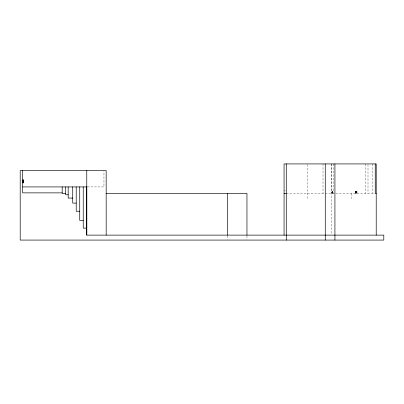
<?xml version="1.0" encoding="UTF-8"?>
<svg xmlns="http://www.w3.org/2000/svg" width="404" height="404" viewBox="0 0 404 404"><rect width="100%" height="100%" fill="white"/><g stroke="black" fill="none" stroke-linecap="round" stroke-linejoin="round"><path stroke-width="0.3" stroke-dasharray="2.02 1.52" d="M332.568 191.915L332.512 192.208L332.512 191.617M355.838 191.915L355.788 192.208L355.788 191.617M357.005 191.915L356.949 192.208L356.949 191.617M332.27 193.41L332.27 191.35M355.762 193.385L355.54 191.395L355.54 193.41M356.702 193.41L356.702 191.35M332.492 193.339L332.27 191.395L332.492 193.385M87.39 186.921L103.964 186.921L103.964 171.2M284.068 190.506L285.174 190.506M356.924 193.385L356.924 191.375L356.949 193.334M332.467 191.769L331.952 191.769L331.952 192.92L332.467 192.92M355.737 191.769L355.222 191.769L355.222 192.92L355.737 192.92M356.899 191.769L356.384 191.769L356.384 192.92L356.899 192.92M331.952 191.89L332.219 192.072L331.952 192.087M355.222 191.89L355.49 191.89M356.384 191.89L356.656 191.89L356.384 192.087M355.222 192.087L355.49 192.087M332.512 192.112L332.022 192.112L332.512 192.349M355.788 192.112L355.293 192.112L355.788 192.349M356.949 192.112L356.459 192.112L356.949 192.339M331.952 192.637L332.512 192.673M355.222 192.637L355.788 192.673M356.384 192.637L356.949 192.673M332.512 192.799L332.073 192.673M355.788 192.799L355.343 192.673M356.949 192.799L356.51 192.673M286.274 193.41L374.968 193.41M372.862 163.923L372.862 193.41M367.999 164.554L367.999 193.41M365.615 163.923L365.615 193.41M355.737 191.395L355.737 193.359M351.202 193.41L351.202 198.692M333.325 163.923L333.325 193.41M331.406 163.923L331.406 193.41M331.331 163.923L331.331 234.502M323.018 163.923L323.018 193.41M307.439 164.554L307.439 198.692M246.96 235.744L246.96 239.456M227.684 235.663L227.684 239.446"/><path stroke-width="0.61" d="M23.275 180.371L23.22 180.704L23.22 180.073M23.275 181.452L23.22 181.749L23.22 181.159L22.781 181.169M23.195 182.876L23.195 179.831L22.972 182.916M22.972 179.896L22.972 182.901M22.654 180.224L23.169 180.224M22.654 180.26L23.169 180.26M22.73 180.568L23.22 180.568M22.73 180.603L23.22 180.603M22.73 180.8L23.22 180.76M23.22 181.128L22.781 181.255M22.654 181.305L23.22 181.255M22.654 181.376L23.169 181.376M22.654 181.416L23.169 181.416M22.73 181.648L23.22 181.648M22.73 181.845L23.22 181.856M23.22 182.214L22.781 182.34L23.22 182.34M22.654 182.462L23.169 182.462M22.654 186.921L86.946 186.921M62.191 192.87L22.654 192.87L22.654 170.569M65.7 193.41L62.191 193.41L62.191 186.921M106.171 193.41L246.96 193.41L246.96 235.123M284.068 193.41L286.274 193.41M376.215 193.41L375.245 193.41L375.245 163.923M68.185 194.768L65.7 194.768L65.7 186.921M72.715 198.066L68.185 198.066L68.185 186.921M76.22 203.111L72.715 203.111L72.715 186.921M79.729 211.257L76.22 211.257L76.22 186.921M83.234 220.372L79.729 220.372L79.729 186.921M86.744 228.129L83.234 228.129L83.234 186.921M376.215 235.123L376.215 163.923L284.068 163.923L284.068 235.123M334.926 163.923L334.926 240.077M325.271 163.923L325.271 240.077M286.274 163.923L286.274 240.077M227.684 193.41L227.684 235.123M106.171 235.123L106.171 170.569L20.2 170.569L20.2 240.077L383.8 240.077L383.8 235.123L86.744 235.123L86.744 186.921M86.774 170.569L86.774 235.123"/></g></svg>
